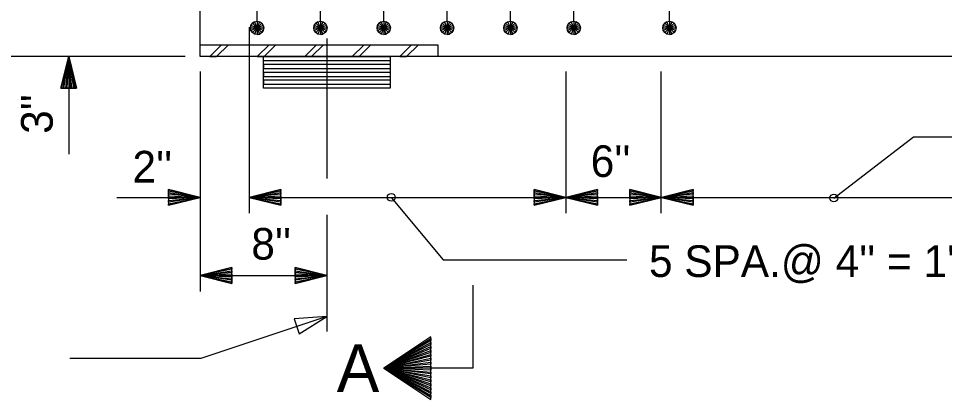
# Model space of a CAD drawing. Extents: x -5.8 to 46.5, y -6.7 to 28.5.
# Drawn here: x 2.603 to 6.259, y 2.565 to 4.07 of the extents above; entities that cross this region are included whole.
import ezdxf

# ---------------------------------------------------------------- set-up
doc = ezdxf.new("R2010")
doc.units = 0
for name, color, linetype in [('Dimension Lines', 7, 'Continuous'), ('Miscellaneous Lines', 7, 'Continuous'), ('Rebar Lines', 7, 'Continuous'), ('Structural Steel Lines', 7, 'Continuous'), ('Sup Concrete Girder Lines', 7, 'Continuous'), ('Text', 7, 'Continuous'), ('User Information Notes', 7, 'Continuous')]:
    doc.layers.add(name, color=color, linetype=linetype)

msp = doc.modelspace()

# ---------------------------------------------------------------- linework, layer by layer
at = {"layer": 'Dimension Lines'}
for p, q in [((3.5139, 4.0355), (3.5139, 3.3007)), ((3.8205, 3.9907), (3.8205, 3.4381)), ((3.2614, 3.92), (1.7932, 3.92)), ((2.8013, 3.92), (2.8013, 3.5347)), ((3.3205, 3.8609), (3.3205, 2.9917)), ((4.7638, 3.8609), (4.7638, 3.3007)), ((5.1388, 3.8609), (5.1388, 3.3007)), ((2.9914, 3.3637), (3.3205, 3.3637)), ((3.5139, 3.3637), (6.6388, 3.3637)), ((3.8205, 3.294), (3.8205, 2.8337)), ((3.3205, 3.0548), (3.8205, 3.0548))]:
    msp.add_line(p, q, dxfattribs=at)
for points in [[(2.8013, 3.795), (2.795, 3.795), (2.8013, 3.92), (2.7888, 3.795), (2.7825, 3.795), (2.8013, 3.92), (2.7763, 3.795), (2.77, 3.795), (2.8013, 3.92), (2.8325, 3.795), (2.8263, 3.795), (2.8013, 3.92), (2.82, 3.795), (2.8138, 3.795), (2.8013, 3.92), (2.8075, 3.795), (2.77, 3.795), (2.8325, 3.795), (2.8013, 3.92), (2.77, 3.795)], [(5.8221, 3.3609), (6.1365, 3.6032), (7.0532, 3.6032)], [(3.1955, 3.3637), (3.1955, 3.37), (3.3205, 3.3637), (3.1955, 3.3762), (3.1955, 3.3825), (3.3205, 3.3637), (3.1955, 3.3887), (3.1955, 3.395), (3.3205, 3.3637), (3.1955, 3.3325), (3.1955, 3.3387), (3.3205, 3.3637), (3.1955, 3.345), (3.1955, 3.3512), (3.3205, 3.3637), (3.1955, 3.3575), (3.1955, 3.395), (3.1955, 3.3325), (3.3205, 3.3637), (3.1955, 3.395)], [(3.6389, 3.3637), (3.6389, 3.3575), (3.5139, 3.3637), (3.6389, 3.3512), (3.6389, 3.345), (3.5139, 3.3637), (3.6389, 3.3387), (3.6389, 3.3325), (3.5139, 3.3637), (3.6389, 3.395), (3.6389, 3.3887), (3.5139, 3.3637), (3.6389, 3.3825), (3.6389, 3.3762), (3.5139, 3.3637), (3.6389, 3.37), (3.6389, 3.3325), (3.6389, 3.395), (3.5139, 3.3637), (3.6389, 3.3325)], [(4.0747, 3.3637), (4.2793, 3.1173), (5.0046, 3.1173)], [(4.6388, 3.3637), (4.6388, 3.37), (4.7638, 3.3637), (4.6388, 3.3762), (4.6388, 3.3825), (4.7638, 3.3637), (4.6388, 3.3887), (4.6388, 3.395), (4.7638, 3.3637), (4.6388, 3.3325), (4.6388, 3.3387), (4.7638, 3.3637), (4.6388, 3.345), (4.6388, 3.3512), (4.7638, 3.3637), (4.6388, 3.3575), (4.6388, 3.395), (4.6388, 3.3325), (4.7638, 3.3637), (4.6388, 3.395)], [(4.8888, 3.3637), (4.8888, 3.3575), (4.7638, 3.3637), (4.8888, 3.3512), (4.8888, 3.345), (4.7638, 3.3637), (4.8888, 3.3387), (4.8888, 3.3325), (4.7638, 3.3637), (4.8888, 3.395), (4.8888, 3.3887), (4.7638, 3.3637), (4.8888, 3.3825), (4.8888, 3.3762), (4.7638, 3.3637), (4.8888, 3.37), (4.8888, 3.3325), (4.8888, 3.395), (4.7638, 3.3637), (4.8888, 3.3325)], [(5.0172, 3.3637), (5.0172, 3.37), (5.1422, 3.3637), (5.0172, 3.3762), (5.0172, 3.3825), (5.1422, 3.3637), (5.0172, 3.3887), (5.0172, 3.395), (5.1422, 3.3637), (5.0172, 3.3325), (5.0172, 3.3387), (5.1422, 3.3637), (5.0172, 3.345), (5.0172, 3.3512), (5.1422, 3.3637), (5.0172, 3.3575), (5.0172, 3.395), (5.0172, 3.3325), (5.1422, 3.3637), (5.0172, 3.395)], [(5.2672, 3.3637), (5.2672, 3.3575), (5.1422, 3.3637), (5.2672, 3.3512), (5.2672, 3.345), (5.1422, 3.3637), (5.2672, 3.3387), (5.2672, 3.3325), (5.1422, 3.3637), (5.2672, 3.395), (5.2672, 3.3887), (5.1422, 3.3637), (5.2672, 3.3825), (5.2672, 3.3762), (5.1422, 3.3637), (5.2672, 3.37), (5.2672, 3.3325), (5.2672, 3.395), (5.1422, 3.3637), (5.2672, 3.3325)], [(3.4455, 3.0548), (3.4455, 3.0485), (3.3205, 3.0548), (3.4455, 3.0423), (3.4455, 3.036), (3.3205, 3.0548), (3.4455, 3.0298), (3.4455, 3.0235), (3.3205, 3.0548), (3.4455, 3.086), (3.4455, 3.0798), (3.3205, 3.0548), (3.4455, 3.0735), (3.4455, 3.0673), (3.3205, 3.0548), (3.4455, 3.061), (3.4455, 3.0235), (3.4455, 3.086), (3.3205, 3.0548), (3.4455, 3.0235)], [(3.6955, 3.0548), (3.6955, 3.061), (3.8205, 3.0548), (3.6955, 3.0673), (3.6955, 3.0735), (3.8205, 3.0548), (3.6955, 3.0798), (3.6955, 3.086), (3.8205, 3.0548), (3.6955, 3.0235), (3.6955, 3.0298), (3.8205, 3.0548), (3.6955, 3.036), (3.6955, 3.0423), (3.8205, 3.0548), (3.6955, 3.0485), (3.6955, 3.086), (3.6955, 3.0235), (3.8205, 3.0548), (3.6955, 3.086)], [(4.3965, 3.0165), (4.3965, 2.689), (4.0456, 2.689)], [(3.8205, 2.8932), (3.3225, 2.727), (2.8055, 2.727)], [(4.2316, 2.813), (4.0456, 2.689), (4.2316, 2.8054), (4.2316, 2.7977), (4.0456, 2.689), (4.2316, 2.7899), (4.2316, 2.7822), (4.0456, 2.689), (4.2316, 2.7743), (4.2316, 2.7666), (4.0456, 2.689), (4.2316, 2.7588), (4.2316, 2.7511), (4.0456, 2.689), (4.2316, 2.7434), (4.2316, 2.7356), (4.0456, 2.689), (4.2316, 2.7278), (4.2316, 2.7201), (4.0456, 2.689), (4.2316, 2.7123), (4.2316, 2.7046), (4.0456, 2.689), (4.2316, 2.6968), (4.2316, 2.6813), (4.0456, 2.689), (4.2316, 2.6735), (4.2316, 2.6658), (4.0456, 2.689), (4.2316, 2.658), (4.2316, 2.6502), (4.0456, 2.689), (4.2316, 2.6425), (4.2316, 2.6347), (4.0456, 2.689), (4.2316, 2.627), (4.2316, 2.6192), (4.0456, 2.689), (4.2316, 2.6114), (4.2316, 2.6037), (4.0456, 2.689), (4.2316, 2.5959), (4.2316, 2.5882), (4.0456, 2.689), (4.2316, 2.5804), (4.2316, 2.5727), (4.0456, 2.689), (4.2316, 2.565), (4.2316, 2.813), (4.0456, 2.689), (4.2316, 2.8054)]]:
    msp.add_lwpolyline(points, dxfattribs=at)
msp.add_lwpolyline([(3.8205, 2.8932), (3.692, 2.8832), (3.7118, 2.8239)], close=True, dxfattribs=at)
for centre in [(4.0747, 3.3637), (5.8221, 3.3609)]:
    msp.add_circle(centre, 0.0154, dxfattribs=at)
at = {"layer": 'Miscellaneous Lines'}
for points in [[(3.8205, 3.92), (4.0705, 3.92), (4.0705, 3.7949), (3.8205, 3.7949), (3.5705, 3.7949), (3.5705, 3.92), (3.8205, 3.92)], [(3.5705, 3.9041), (4.0706, 3.9041), (4.0706, 3.8886), (3.5705, 3.8886), (3.5705, 3.8729), (4.0706, 3.8729), (4.0706, 3.8574), (3.5705, 3.8574), (3.5705, 3.8417), (4.0706, 3.8417), (4.0706, 3.8261), (3.5705, 3.8261), (3.5705, 3.8105), (4.0706, 3.8105)]]:
    msp.add_lwpolyline(points, dxfattribs=at)
at = {"layer": 'Rebar Lines'}
for p, q in [((3.5452, 4.0596), (3.5452, 4.8575)), ((3.7951, 4.0596), (3.7951, 4.8575)), ((4.0451, 4.0596), (4.0451, 4.8575)), ((4.2951, 4.0596), (4.2951, 4.8575)), ((4.5451, 4.0596), (4.5451, 4.8575)), ((4.7951, 4.0596), (4.7951, 4.8575)), ((5.1727, 4.0596), (5.1727, 4.8575))]:
    msp.add_line(p, q, dxfattribs=at)
for points in [[(3.5452, 4.0596), (3.5552, 4.0576), (3.5638, 4.0518), (3.5696, 4.0433), (3.5716, 4.0332), (3.5696, 4.023), (3.5638, 4.0145), (3.5553, 4.0088), (3.5452, 4.0067), (3.5351, 4.0088), (3.5265, 4.0145), (3.5207, 4.023), (3.5187, 4.0332), (3.5207, 4.0433), (3.5265, 4.0518), (3.535, 4.0576), (3.5452, 4.0596), (3.5452, 4.0332), (3.5452, 4.0067), (3.5553, 4.0088), (3.5452, 4.0332), (3.5638, 4.0145), (3.5696, 4.023), (3.5452, 4.0332), (3.5716, 4.0332), (3.5696, 4.0433), (3.5452, 4.0332), (3.5638, 4.0518), (3.5552, 4.0576), (3.5452, 4.0332), (3.535, 4.0576), (3.5265, 4.0518), (3.5452, 4.0332), (3.5207, 4.0433), (3.5187, 4.0332), (3.5452, 4.0332), (3.5207, 4.023), (3.5265, 4.0145), (3.5452, 4.0332), (3.5351, 4.0088)], [(3.7951, 4.0596), (3.8052, 4.0576), (3.8138, 4.0518), (3.8195, 4.0433), (3.8215, 4.0332), (3.8195, 4.023), (3.8138, 4.0145), (3.8052, 4.0088), (3.7951, 4.0067), (3.7851, 4.0088), (3.7765, 4.0145), (3.7707, 4.023), (3.7687, 4.0332), (3.7707, 4.0433), (3.7764, 4.0518), (3.785, 4.0576), (3.7951, 4.0596), (3.7951, 4.0332), (3.7951, 4.0067), (3.8052, 4.0088), (3.7951, 4.0332), (3.8138, 4.0145), (3.8195, 4.023), (3.7951, 4.0332), (3.8215, 4.0332), (3.8195, 4.0433), (3.7951, 4.0332), (3.8138, 4.0518), (3.8052, 4.0576), (3.7951, 4.0332), (3.785, 4.0576), (3.7764, 4.0518), (3.7951, 4.0332), (3.7707, 4.0433), (3.7687, 4.0332), (3.7951, 4.0332), (3.7707, 4.023), (3.7765, 4.0145), (3.7951, 4.0332), (3.7851, 4.0088)], [(4.0451, 4.0596), (4.0552, 4.0575), (4.0638, 4.0518), (4.0695, 4.0433), (4.0715, 4.0332), (4.0695, 4.023), (4.0638, 4.0145), (4.0552, 4.0088), (4.0451, 4.0067), (4.035, 4.0088), (4.0264, 4.0145), (4.0207, 4.023), (4.0187, 4.0332), (4.0207, 4.0433), (4.0264, 4.0518), (4.0349, 4.0575), (4.0451, 4.0596), (4.0451, 4.0332), (4.0451, 4.0067), (4.0552, 4.0088), (4.0451, 4.0332), (4.0638, 4.0145), (4.0695, 4.023), (4.0451, 4.0332), (4.0715, 4.0332), (4.0695, 4.0433), (4.0451, 4.0332), (4.0638, 4.0518), (4.0552, 4.0575), (4.0451, 4.0332), (4.0349, 4.0575), (4.0264, 4.0518), (4.0451, 4.0332), (4.0207, 4.0433), (4.0187, 4.0332), (4.0451, 4.0332), (4.0207, 4.023), (4.0264, 4.0145), (4.0451, 4.0332), (4.035, 4.0088)], [(4.2951, 4.0596), (4.3051, 4.0575), (4.3137, 4.0518), (4.3194, 4.0433), (4.3215, 4.0332), (4.3194, 4.023), (4.3137, 4.0145), (4.3052, 4.0088), (4.2951, 4.0067), (4.285, 4.0088), (4.2764, 4.0145), (4.2706, 4.023), (4.2686, 4.0332), (4.2706, 4.0433), (4.2763, 4.0518), (4.2849, 4.0575), (4.2951, 4.0596), (4.2951, 4.0332), (4.2951, 4.0067), (4.3052, 4.0088), (4.2951, 4.0332), (4.3137, 4.0145), (4.3194, 4.023), (4.2951, 4.0332), (4.3215, 4.0332), (4.3194, 4.0433), (4.2951, 4.0332), (4.3137, 4.0518), (4.3051, 4.0575), (4.2951, 4.0332), (4.2849, 4.0575), (4.2763, 4.0518), (4.2951, 4.0332), (4.2706, 4.0433), (4.2686, 4.0332), (4.2951, 4.0332), (4.2706, 4.023), (4.2764, 4.0145), (4.2951, 4.0332), (4.285, 4.0088)], [(4.5451, 4.0596), (4.5551, 4.0576), (4.5637, 4.0518), (4.5694, 4.0433), (4.5715, 4.0332), (4.5694, 4.023), (4.5637, 4.0145), (4.5552, 4.0088), (4.5451, 4.0067), (4.535, 4.0088), (4.5264, 4.0145), (4.5206, 4.023), (4.5186, 4.0332), (4.5206, 4.0433), (4.5263, 4.0518), (4.5349, 4.0576), (4.5451, 4.0596), (4.5451, 4.0332), (4.5451, 4.0067), (4.5552, 4.0088), (4.5451, 4.0332), (4.5637, 4.0145), (4.5694, 4.023), (4.5451, 4.0332), (4.5715, 4.0332), (4.5694, 4.0433), (4.5451, 4.0332), (4.5637, 4.0518), (4.5551, 4.0576), (4.5451, 4.0332), (4.5349, 4.0576), (4.5263, 4.0518), (4.5451, 4.0332), (4.5206, 4.0433), (4.5186, 4.0332), (4.5451, 4.0332), (4.5206, 4.023), (4.5264, 4.0145), (4.5451, 4.0332), (4.535, 4.0088)], [(4.7951, 4.0596), (4.8051, 4.0576), (4.8137, 4.0518), (4.8194, 4.0433), (4.8215, 4.0332), (4.8194, 4.023), (4.8137, 4.0145), (4.8052, 4.0088), (4.7951, 4.0067), (4.785, 4.0088), (4.7764, 4.0145), (4.7706, 4.023), (4.7686, 4.0332), (4.7706, 4.0433), (4.7763, 4.0518), (4.7849, 4.0576), (4.7951, 4.0596), (4.7951, 4.0332), (4.7951, 4.0067), (4.8052, 4.0088), (4.7951, 4.0332), (4.8137, 4.0145), (4.8194, 4.023), (4.7951, 4.0332), (4.8215, 4.0332), (4.8194, 4.0433), (4.7951, 4.0332), (4.8137, 4.0518), (4.8051, 4.0576), (4.7951, 4.0332), (4.7849, 4.0576), (4.7763, 4.0518), (4.7951, 4.0332), (4.7706, 4.0433), (4.7686, 4.0332), (4.7951, 4.0332), (4.7706, 4.023), (4.7764, 4.0145), (4.7951, 4.0332), (4.785, 4.0088)], [(5.1729, 4.0596), (5.183, 4.0576), (5.1916, 4.0518), (5.1973, 4.0433), (5.1993, 4.0332), (5.1973, 4.023), (5.1916, 4.0145), (5.183, 4.0088), (5.1729, 4.0067), (5.1628, 4.0088), (5.1542, 4.0145), (5.1485, 4.023), (5.1465, 4.0332), (5.1485, 4.0433), (5.1542, 4.0518), (5.1628, 4.0576), (5.1729, 4.0596), (5.1729, 4.0332), (5.1729, 4.0067), (5.183, 4.0088), (5.1729, 4.0332), (5.1916, 4.0145), (5.1973, 4.023), (5.1729, 4.0332), (5.1993, 4.0332), (5.1973, 4.0433), (5.1729, 4.0332), (5.1916, 4.0518), (5.183, 4.0576), (5.1729, 4.0332), (5.1628, 4.0576), (5.1542, 4.0518), (5.1729, 4.0332), (5.1485, 4.0433), (5.1465, 4.0332), (5.1729, 4.0332), (5.1485, 4.023), (5.1542, 4.0145), (5.1729, 4.0332), (5.1628, 4.0088)]]:
    msp.add_lwpolyline(points, dxfattribs=at)
at = {"layer": 'Structural Steel Lines'}
for points in [[(3.3205, 3.9668), (4.258, 3.9668), (4.258, 3.92)], [(3.4049, 3.9668), (3.358, 3.92), (3.3854, 3.92), (3.4322, 3.9668), (3.5924, 3.9668), (3.5455, 3.92), (3.5729, 3.92), (3.6197, 3.9668), (3.7799, 3.9668), (3.733, 3.92), (3.7604, 3.92), (3.8072, 3.9668), (3.9674, 3.9668), (3.9205, 3.92), (3.9479, 3.92), (3.9947, 3.9668), (4.1549, 3.9668), (4.108, 3.92), (4.1354, 3.92), (4.1822, 3.9668), (4.258, 3.9668)]]:
    msp.add_lwpolyline(points, dxfattribs=at)
at = {"layer": 'Sup Concrete Girder Lines'}
for p, q in [((3.3205, 3.92), (3.3205, 6.17)), ((15.1654, 3.92), (3.3205, 3.92))]:
    msp.add_line(p, q, dxfattribs=at)
at = {"layer": 'User Information Notes'}
msp.add_line((3.3205, 3.92), (3.3205, 3.92), dxfattribs=at)

# ---------------------------------------------------------------- texts
at = {"layer": 'Text'}
msp.add_text("3''", height=0.125, rotation=90, dxfattribs=at).set_placement((2.7383, 3.6147))
for s, height, p in [("2''", 0.125, (3.0531, 3.4223)), ("6''", 0.125, (4.8622, 3.4443)), ("8''", 0.125, (3.5224, 3.1177)), ("5 SPA.@ 4'' = 1'-8''", 0.125, (5.0923, 3.0491)), ('A', 0.188, (3.8597, 2.5951))]:
    msp.add_text(s, height=height, dxfattribs=at).set_placement(p)

doc.saveas('drawing.dxf')
